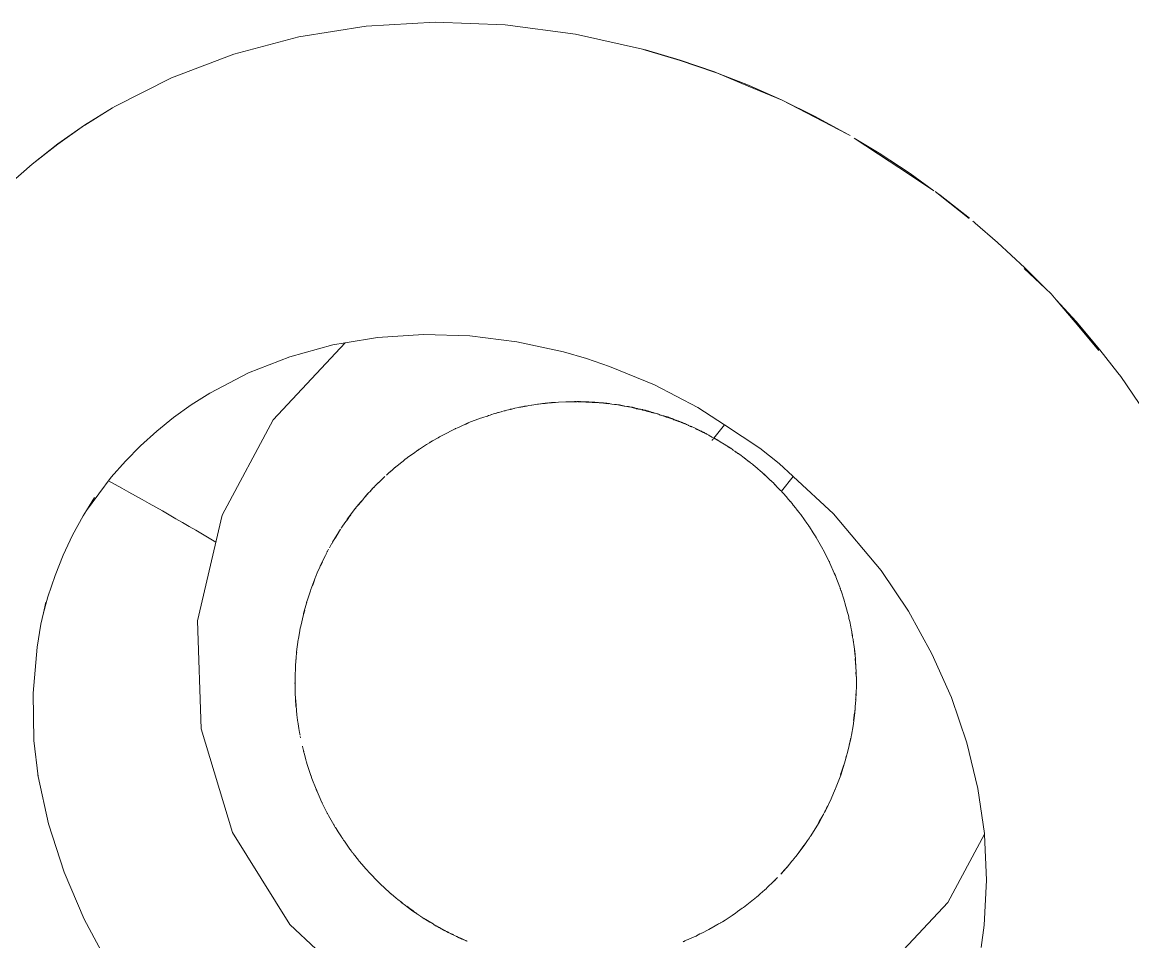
# Model space of a CAD drawing. Extents: x -14.2 to 52.3, y 3.7 to 90.9.
# Drawn here: x 21.211 to 21.949, y 27.617 to 28.228 of the extents above; entities that cross this region are included whole.
import ezdxf

# ---------------------------------------------------------------- set-up
doc = ezdxf.new("R2010")
doc.units = 0
doc.layers.add('limpo_PINI-PSG-PE-0102-LAZ-R00$0$- LAYOUT', color=135, linetype='Continuous', lineweight=5)
doc.layers.add('limpo_PINI-PSG-PE-0102-LAZ-R00$0$LAYOUT_AMB_LAZ_dwg', color=8, linetype='Continuous', lineweight=5)
doc.layers.add('limpo_PINI-PSG-PE-0102-LAZ-R00$0$XR_ARQT', color=7, linetype='Continuous')
doc.layers.add('XR_ARQT', color=7, linetype='Continuous')

# ---------------------------------------------------------------- blocks, each defined once
blk = doc.blocks.new('limpo_PINI-PSG-PE-0102-LAZ-R00$0$LAYOUT_AMB_LAZ_dwg-2867451-5PPE_008_LAZER__P_A_0_09_')
at = {"layer": 'limpo_PINI-PSG-PE-0102-LAZ-R00$0$- LAYOUT', "color": 9}
for p, q in [((30172.82, 22186.01), (30173.29, 22185.84)), ((30181.64, 22182.88), (30181.84, 22182.81)), ((29995.27, 22155.6), (29993.92, 22154.59)), ((29998.27, 22158.05), (29997.01, 22156.99)), ((29990.77, 22151.98), (29989.78, 22151.06)), ((29975.07, 22136.84), (29974.07, 22135.83)), ((30256.22, 22127.82), (30257.81, 22125.84)), ((29946.35, 22096.19), (29946.61, 22096.76)), ((30287.55, 22072.06), (30287.56, 22071.99)), ((29925.85, 22023.78), (29925.98, 22026.47)), ((30297.38, 22025.91), (30297.67, 22020.36)), ((30297.86, 22016.72), (30298.01, 22013.91)), ((29925.38, 22005.85), (29925.25, 22008.33)), ((30297.63, 21998.79), (30297.63, 21998.63)), ((29928.87, 21973.19), (29928.72, 21974.01)), ((30284.68, 21940.56), (30284.44, 21939.9)), ((30267.5, 21907.64), (30267.02, 21906.85)), ((30251.99, 21887.26), (30251.45, 21886.63))]:
    blk.add_line(p, q, dxfattribs=at)
at = {"layer": 'limpo_PINI-PSG-PE-0102-LAZ-R00$0$- LAYOUT', "color": 9, "flags": 128}
for points in [[(29734.22, 22339.93), (29750.5, 22354.29), (29767.58, 22367.71), (29785.43, 22380.18), (29803.99, 22391.67), (29805.63, 22392.5), (29843.08, 22411.6), (29884.48, 22427.34), (29927.77, 22438.79), (29972.54, 22445.85), (30018.39, 22448.49), (30064.87, 22446.71), (30111.57, 22440.56), (30156.13, 22430.54), (30158.06, 22430.1), (30181.1, 22423.29), (30203.94, 22415.45), (30205.81, 22414.66), (30226.51, 22406.59), (30248.77, 22396.75), (30270.68, 22385.93), (30292.18, 22374.17)], [(30156.13, 22430.54), (30158.03, 22429.97), (30181.06, 22423.16), (30203.89, 22415.32), (30205.81, 22414.66), (30226.32, 22406.11), (30248.77, 22396.75), (30270.45, 22385.47), (30292.18, 22374.17), (30293.99, 22373.23)], [(29690.97, 22291.01), (29691, 22291.05), (29703.15, 22307.11), (29704.33, 22308.41), (29718.86, 22324.52), (29718.9, 22324.57), (29734.29, 22339.78), (29734.33, 22339.82), (29750.56, 22354.14), (29750.6, 22354.17), (29767.63, 22367.56), (29767.68, 22367.6), (29785.48, 22380.04), (29785.52, 22380.06), (29804.04, 22391.52), (29805.63, 22392.5)], [(30350.46, 22335.96), (30351.27, 22335.33), (30353.77, 22333.52), (30373.18, 22318.28)], [(30351.27, 22335.33), (30353.7, 22333.42), (30373.1, 22318.18)], [(30375.53, 22316.27), (30376.34, 22315.64), (30377.09, 22314.94), (30391.95, 22302.25), (30410.05, 22285.47), (30423.81, 22271.61), (30409.51, 22284.87)], [(30423.81, 22271.61), (30427.59, 22268.1), (30430.9, 22264.17), (30443.47, 22249.23), (30459.29, 22230.44)], [(30430.9, 22264.17), (30444.06, 22249.78), (30459.9, 22230.97), (30471.77, 22215.6), (30473.76, 22213.24), (30502.29, 22171.11)], [(29786.61, 22124.08), (29803.02, 22146.23), (29812.54, 22157.01), (29822.66, 22167.23), (29833.35, 22176.87), (29844.58, 22185.89), (29856.32, 22194.29), (29868.55, 22202.05), (29894.35, 22215.55), (29921.71, 22226.28), (29950.38, 22234.16), (29958.57, 22235.53), (29980.08, 22239.13), (30010.52, 22241.14), (30041.43, 22240.19), (30072.51, 22236.31), (30103.48, 22229.52), (30118.83, 22225.07), (30134.05, 22219.92), (30163.94, 22207.58), (30192.89, 22192.63), (30210.5, 22181.04), (30233.94, 22165.62), (30246.87, 22155.47), (30255.96, 22147.03), (30256.16, 22146.85), (30282.99, 22121.94), (30314.52, 22084.3), (30332.67, 22057.31), (30348.32, 22029.09), (30361.31, 21999.88), (30371.53, 21969.96), (30378.87, 21939.61), (30383.18, 21909.63), (30383.23, 21909.27), (30383.26, 21909.1), (30384.64, 21878.71), (30382.98, 21848.74), (30381.01, 21833.99)], [(29958.57, 22235.53), (29910.7, 22184.41), (29876.8, 22120.99), (29860.47, 22050.95), (29862.83, 21979.08), (29883.7, 21910.26), (29921.68, 21849.2), (29974.17, 21800.04), (30037.59, 21766.14), (30107.62, 21749.82), (30179.5, 21752.17), (30248.31, 21773.05), (30309.38, 21811.03), (30309.76, 21811.27), (30358.89, 21863.73), (30383.23, 21909.27)], [(30068.19, 22191.36), (30068.11, 22191.32), (30068.08, 22191.34), (30067.98, 22191.31), (30068.07, 22191.38), (30068.19, 22191.36), (30068.23, 22191.36), (30068.36, 22191.4), (30068.91, 22191.51), (30069.19, 22191.56), (30070.53, 22191.89), (30070.87, 22191.94), (30071.23, 22192.05)], [(30071.23, 22192.05), (30073.67, 22192.55), (30073.75, 22192.54), (30074.29, 22192.71), (30074.83, 22192.82), (30075.25, 22192.91), (30074.82, 22192.87), (30074.29, 22192.71)], [(30075.68, 22192.96), (30075.59, 22192.98), (30075.57, 22192.94), (30075.25, 22192.91)], [(30085.24, 22194.63), (30083.83, 22194.46), (30080.44, 22193.86), (30079.85, 22193.76), (30078.91, 22193.58), (30078.09, 22193.45), (30077.87, 22193.4), (30077.77, 22193.39), (30077.68, 22193.37), (30077.47, 22193.34), (30077.42, 22193.33), (30077.32, 22193.36), (30077.04, 22193.26), (30077.01, 22193.25), (30076.6, 22193.14), (30076.37, 22193.1), (30076.27, 22193.12), (30076.16, 22193.07), (30076.1, 22193.1), (30076.07, 22193.06), (30075.91, 22192.98), (30075.68, 22192.96)], [(30077.04, 22193.26), (30077.33, 22193.32), (30077.42, 22193.33)], [(30086.4, 22194.78), (30085.24, 22194.63), (30083.84, 22194.41), (30082.59, 22194.19), (30080.44, 22193.86)], [(30090.17, 22195.19), (30091.32, 22195.36), (30091.43, 22195.37), (30091.67, 22195.41), (30092.91, 22195.6)], [(30094.49, 22195.68), (30093.77, 22195.65), (30092.93, 22195.52), (30091.67, 22195.41)], [(30095.66, 22195.74), (30095.59, 22195.74), (30094.49, 22195.68), (30095.55, 22195.82), (30095.84, 22195.87), (30095.96, 22195.86), (30095.98, 22195.86), (30098.3, 22196), (30100.28, 22196.09), (30105.03, 22196.43), (30105.06, 22196.41), (30105.13, 22196.42), (30106.43, 22196.44), (30106.63, 22196.44), (30108.04, 22196.39), (30108.54, 22196.41), (30108.76, 22196.43), (30108.92, 22196.43), (30109.46, 22196.46)], [(30096.04, 22195.76), (30096.21, 22195.81), (30096.33, 22195.78), (30097.14, 22195.82)], [(30109.46, 22196.46), (30109.8, 22196.41), (30110.42, 22196.47), (30110.54, 22196.42), (30110.83, 22196.47)], [(30111.06, 22196.5), (30110.92, 22196.44), (30110.88, 22196.48), (30110.83, 22196.47), (30110.86, 22196.42), (30110.92, 22196.44)], [(30120.36, 22196.26), (30115.11, 22196.49), (30114.53, 22196.45), (30114.41, 22196.48), (30114.25, 22196.46), (30114.22, 22196.48), (30114.22, 22196.52), (30114.13, 22196.53), (30112.59, 22196.5), (30112.38, 22196.49), (30112.33, 22196.44), (30112.21, 22196.45), (30111.97, 22196.43), (30111.87, 22196.45), (30111.84, 22196.49), (30111.68, 22196.5), (30111.63, 22196.48), (30111.57, 22196.49), (30111.5, 22196.5), (30111.37, 22196.48), (30111.31, 22196.5), (30111.23, 22196.5), (30111.19, 22196.55), (30111.06, 22196.5), (30111.2, 22196.44), (30111.3, 22196.43), (30111.38, 22196.45), (30111.46, 22196.45), (30111.5, 22196.43), (30111.57, 22196.49)], [(30113.16, 22196.46), (30113.42, 22196.44), (30113.84, 22196.46), (30114.43, 22196.4), (30114.83, 22196.38), (30117.22, 22196.27), (30118.46, 22196.25), (30119.73, 22196.15), (30121.31, 22196.1), (30122.72, 22196.01), (30123.05, 22196.01), (30123.53, 22196.02), (30123.66, 22195.98), (30123.69, 22195.97)], [(30120.36, 22196.26), (30122.16, 22196.18), (30122.46, 22196.17), (30123.12, 22196.2), (30123.17, 22196.16), (30123.21, 22196.14), (30123.3, 22196.17), (30123.51, 22196.12), (30124.42, 22196.07), (30125.03, 22196.01), (30126.4, 22195.9)], [(30123.82, 22195.96), (30123.9, 22195.96), (30124.17, 22195.95), (30124.29, 22195.92), (30125.43, 22195.89), (30126.32, 22195.85), (30126.73, 22195.81), (30127.22, 22195.8), (30126.4, 22195.9)], [(30127.22, 22195.8), (30127.53, 22195.8), (30127.66, 22195.78), (30128.37, 22195.75), (30129.04, 22195.68), (30129.47, 22195.7), (30130.18, 22195.6)], [(30142.57, 22193.87), (30141.71, 22194.02), (30141.67, 22194.03), (30141.62, 22194.04), (30141.1, 22194.18), (30140.94, 22194.16), (30140.78, 22194.22), (30140.75, 22194.27), (30140.66, 22194.29), (30140.62, 22194.29), (30139.74, 22194.41), (30138.7, 22194.53), (30137.35, 22194.7), (30135.7, 22194.89), (30134.51, 22195.1), (30134.48, 22195.06), (30134.02, 22195.16), (30132.39, 22195.35), (30132.14, 22195.41), (30132.03, 22195.4), (30132.01, 22195.44), (30131.95, 22195.44), (30130.86, 22195.5), (30130.74, 22195.51), (30130.64, 22195.52), (30130.48, 22195.55), (30130.35, 22195.57), (30130.16, 22195.56), (30129.47, 22195.66), (30129.04, 22195.68)], [(30130.86, 22195.5), (30131.78, 22195.36), (30132, 22195.33), (30132.23, 22195.33), (30132.36, 22195.28)], [(30132.77, 22195.22), (30132.99, 22195.19), (30133.04, 22195.18), (30133.65, 22195.09)], [(30142.74, 22193.77), (30143.94, 22193.56), (30144.38, 22193.53), (30142.57, 22193.87)], [(30144.38, 22193.53), (30145.67, 22193.34), (30146.17, 22193.25), (30146.22, 22193.26), (30146.74, 22193.18), (30146.75, 22193.14), (30147.58, 22193.06), (30148.35, 22192.87), (30148.49, 22192.85), (30148.66, 22192.82), (30148.72, 22192.78), (30148.81, 22192.76), (30148.93, 22192.77), (30148.95, 22192.72), (30149.05, 22192.75), (30149.08, 22192.76), (30149.12, 22192.74), (30149.16, 22192.73), (30149.3, 22192.67), (30149.36, 22192.66), (30149.4, 22192.69), (30149.44, 22192.64), (30149.51, 22192.59), (30149.62, 22192.56)], [(30154.97, 22191.23), (30154.08, 22191.45), (30153.33, 22191.57), (30152.85, 22191.71), (30152.54, 22191.74), (30152.39, 22191.78), (30152.31, 22191.79), (30152.09, 22191.78), (30151.86, 22191.86), (30151.54, 22191.95), (30151.11, 22192.09), (30150.74, 22192.21), (30150.67, 22192.3), (30150.62, 22192.3), (30150.43, 22192.34), (30150.33, 22192.34), (30150.1, 22192.41), (30149.92, 22192.5), (30149.79, 22192.53), (30149.74, 22192.53), (30149.62, 22192.56)], [(30150.67, 22192.3), (30150.75, 22192.28), (30150.8, 22192.3), (30151.01, 22192.24), (30151.14, 22192.18), (30151.31, 22192.14), (30151.45, 22192.11), (30151.85, 22192), (30152.09, 22191.94), (30152.13, 22191.94), (30152.27, 22191.88), (30152.38, 22191.84), (30152.67, 22191.87), (30153.83, 22191.57), (30153.94, 22191.59), (30154.82, 22191.4), (30155.68, 22191.24), (30156.03, 22191.17), (30156.24, 22191.13), (30157.12, 22190.93), (30157.33, 22190.88), (30157.38, 22190.87), (30157.44, 22190.83), (30157.49, 22190.84), (30157.52, 22190.82)], [(30039.96, 22182.18), (30040.33, 22182.35), (30040.77, 22182.54), (30048.39, 22185.48), (30049.23, 22185.76), (30049.75, 22185.97), (30049.83, 22185.96), (30049.87, 22185.95), (30053.13, 22186.95), (30053.82, 22187.2), (30054.04, 22187.31), (30054.78, 22187.55), (30055.28, 22187.73), (30055.8, 22187.89), (30055.99, 22187.98), (30057.08, 22188.37), (30058, 22188.63)], [(30049.23, 22185.76), (30049.77, 22185.92), (30049.83, 22185.96)], [(30058.15, 22188.68), (30058, 22188.63), (30057.09, 22188.34), (30055.99, 22187.98)], [(30058.98, 22188.9), (30058.92, 22188.85), (30058.88, 22188.87), (30058.15, 22188.68), (30058.87, 22188.91), (30058.98, 22188.9), (30059.05, 22188.89), (30060.03, 22189.17), (30060.47, 22189.28), (30061.22, 22189.53), (30062.07, 22189.77), (30062.53, 22189.85), (30064.22, 22190.28), (30064.58, 22190.4), (30064.72, 22190.46), (30064.81, 22190.48), (30065.2, 22190.61), (30065.89, 22190.84), (30067.01, 22191.09), (30067.98, 22191.31)], [(30067.01, 22191.09), (30065.9, 22190.8), (30065.2, 22190.61)], [(30155.68, 22191.06), (30155.94, 22190.99), (30156.3, 22190.92), (30156.37, 22190.89), (30156.72, 22190.8), (30157.54, 22190.59), (30157.61, 22190.58), (30157.66, 22190.57)], [(30158.29, 22190.41), (30158.77, 22190.26), (30159.09, 22190.21), (30159.68, 22190.07), (30159.83, 22190.03), (30160.17, 22189.98), (30160.12, 22190.06), (30160.05, 22190.06), (30159.87, 22190.11), (30159.82, 22190.1), (30159.74, 22190.11), (30159.57, 22190.16), (30159.54, 22190.17), (30159.37, 22190.2), (30159.35, 22190.26), (30159.18, 22190.31), (30159.11, 22190.31), (30159.08, 22190.31), (30159.03, 22190.33), (30158.92, 22190.36), (30158.92, 22190.41), (30158.83, 22190.43), (30158.74, 22190.44), (30158.71, 22190.5), (30158.6, 22190.48), (30158.55, 22190.48), (30158.52, 22190.49), (30158.41, 22190.52), (30158.3, 22190.53), (30158.24, 22190.59), (30158.21, 22190.63), (30158.16, 22190.6), (30158.13, 22190.62), (30158.07, 22190.63), (30157.99, 22190.65), (30157.96, 22190.69), (30157.88, 22190.73), (30157.84, 22190.7), (30157.77, 22190.73), (30157.73, 22190.74), (30157.68, 22190.79), (30157.6, 22190.78), (30157.57, 22190.8), (30157.52, 22190.82)], [(30161.31, 22189.63), (30161.22, 22189.69), (30161.03, 22189.72), (30160.73, 22189.81), (30160.62, 22189.86), (30160.37, 22189.89), (30160.3, 22189.94), (30160.24, 22189.95), (30160.17, 22189.98)], [(30163.94, 22188.94), (30163.68, 22189.03), (30163.24, 22189.16), (30163.18, 22189.14), (30163.02, 22189.17), (30162.75, 22189.19), (30162.23, 22189.35), (30162.17, 22189.37), (30162.1, 22189.36), (30161.87, 22189.46), (30161.51, 22189.57), (30161.49, 22189.62), (30161.31, 22189.63)], [(30167.02, 22187.97), (30166.94, 22188.04), (30166.88, 22188.07), (30166.14, 22188.29), (30165.86, 22188.38), (30165.35, 22188.66), (30164.49, 22188.79), (30164.09, 22188.91), (30164.01, 22188.92), (30163.98, 22188.94), (30163.94, 22188.94)], [(30169.85, 22187.08), (30169.82, 22187.08), (30169.78, 22187.09), (30169.76, 22187.1), (30169.54, 22187.16), (30168.96, 22187.33), (30168.83, 22187.37), (30168.4, 22187.5), (30168.1, 22187.59), (30167.62, 22187.73), (30167.35, 22187.81), (30167.2, 22187.85), (30167.12, 22187.91), (30167.02, 22187.97)], [(30170.54, 22186.86), (30170.5, 22186.83), (30170.46, 22186.84), (30170.38, 22186.88), (30170.26, 22186.92), (30170.21, 22186.96), (30170.03, 22187.01), (30169.85, 22187.08)], [(30172.64, 22186.07), (30172.23, 22186.25), (30172.08, 22186.27), (30171.81, 22186.37), (30171.44, 22186.5), (30171.24, 22186.61), (30171.17, 22186.6), (30171.01, 22186.61), (30170.5, 22186.83)], [(30170.54, 22186.86), (30170.67, 22186.83), (30170.75, 22186.8), (30170.83, 22186.78), (30170.97, 22186.71), (30171.11, 22186.71), (30171.22, 22186.66), (30171.39, 22186.61), (30171.48, 22186.62), (30171.56, 22186.64), (30171.61, 22186.58), (30171.7, 22186.58), (30171.76, 22186.51), (30171.81, 22186.49), (30171.88, 22186.47), (30171.93, 22186.46), (30172.04, 22186.49), (30172.04, 22186.45), (30172.14, 22186.42), (30172.21, 22186.43), (30172.3, 22186.35), (30172.36, 22186.37), (30172.39, 22186.33), (30172.43, 22186.37), (30172.49, 22186.32), (30172.56, 22186.29), (30172.65, 22186.25), (30172.69, 22186.24), (30172.75, 22186.27), (30172.79, 22186.25), (30172.83, 22186.22), (30172.87, 22186.2), (30172.91, 22186.18), (30172.99, 22186.19), (30173.03, 22186.18), (30173.06, 22186.15), (30173.1, 22186.13), (30173.15, 22186.14), (30173.21, 22186.1), (30173.24, 22186.09), (30173.43, 22186.02), (30174.28, 22185.69), (30174.33, 22185.65), (30175.64, 22185.2), (30175.85, 22185.11), (30176.07, 22185.02), (30176.11, 22185), (30176.41, 22184.88), (30176.8, 22184.7), (30177.03, 22184.62), (30177.19, 22184.6), (30178.03, 22184.27), (30178.25, 22184.15), (30178.4, 22184.05), (30178.61, 22183.96), (30178.72, 22183.93), (30178.77, 22183.9), (30178.79, 22183.89), (30178.84, 22183.87), (30178.9, 22183.84), (30179.34, 22183.73), (30179.51, 22183.67), (30179.71, 22183.59), (30179.78, 22183.56), (30179.95, 22183.48), (30180.05, 22183.45)], [(30175.47, 22185.07), (30174.19, 22185.52), (30173.99, 22185.6)], [(30178.83, 22183.76), (30178.41, 22183.88), (30176.95, 22184.47), (30176.68, 22184.56), (30175.47, 22185.07)], [(30015.17, 22169.62), (30014.96, 22169.5), (30014.5, 22169.2), (30014.97, 22169.45), (30015.05, 22169.49), (30015.17, 22169.62), (30015.38, 22169.76), (30016.55, 22170.35), (30020.39, 22172.55), (30021.19, 22173.02), (30023.34, 22174.29), (30031.5, 22178.43), (30031.78, 22178.56)], [(30038.19, 22181.36), (30038.1, 22181.32), (30037.61, 22181.09), (30037.02, 22180.83), (30034.62, 22179.82), (30033.15, 22179.17), (30031.95, 22178.65), (30031.78, 22178.56), (30031.96, 22178.6), (30032.06, 22178.64), (30033.15, 22179.17)], [(30039.46, 22181.91), (30039.16, 22181.79), (30039.06, 22181.73), (30038.85, 22181.65), (30038.67, 22181.56), (30038.19, 22181.36)], [(30039.73, 22182.08), (30039.89, 22182.1), (30039.96, 22182.18), (30039.86, 22182.16), (30039.73, 22182.08), (30039.6, 22182.02), (30039.51, 22181.94), (30039.46, 22181.91)], [(30180.92, 22183.14), (30181.02, 22183.15), (30181.09, 22183.13), (30181.15, 22183.12), (30181.18, 22183.12), (30181.64, 22182.88), (30181.28, 22183.01), (30181.22, 22183.03), (30180.92, 22183.14), (30180.86, 22183.19), (30180.82, 22183.23), (30180.73, 22183.23), (30180.7, 22183.24), (30180.48, 22183.29), (30180.27, 22183.35), (30180.2, 22183.37), (30180.05, 22183.45), (30179.95, 22183.44), (30179.26, 22183.64), (30178.83, 22183.76)], [(30182.64, 22182.49), (30182.58, 22182.48), (30182.46, 22182.56), (30182.14, 22182.7), (30182.03, 22182.74), (30182, 22182.74), (30181.83, 22182.76), (30181.84, 22182.81), (30182, 22182.74)], [(30183.42, 22182.15), (30183.37, 22182.11), (30183.32, 22182.1), (30183.08, 22182.26), (30182.64, 22182.49), (30182.6, 22182.54), (30182.46, 22182.56)], [(30183.62, 22182.06), (30183.53, 22182.08), (30183.52, 22182.11), (30183.46, 22182.14), (30183.42, 22182.15), (30183.39, 22182.17), (30183.36, 22182.18), (30183.08, 22182.26)], [(30188.49, 22179.95), (30188.27, 22180.03), (30187.54, 22180.26), (30187.11, 22180.4), (30186.61, 22180.66), (30186.36, 22180.77), (30185.49, 22181.2), (30185.35, 22181.25), (30185, 22181.41), (30184.96, 22181.48), (30184.78, 22181.52), (30184.46, 22181.67), (30184.31, 22181.77), (30184.07, 22181.88), (30184.02, 22181.88), (30183.62, 22182.06)], [(30188.29, 22179.87), (30188.2, 22179.95), (30188.04, 22179.99), (30188, 22180), (30187.76, 22180.12), (30187.54, 22180.26)], [(30191, 22178.79), (30190.07, 22179.23), (30189.09, 22179.73), (30189.03, 22179.76), (30188.95, 22179.75), (30188.86, 22179.81), (30188.76, 22179.86), (30188.49, 22179.95)], [(30198.8, 22174.91), (30198.45, 22175.05), (30198.43, 22175.1), (30198.3, 22175.11), (30198.27, 22175.13), (30198.16, 22175.23), (30197.4, 22175.59), (30196.95, 22175.92), (30196.9, 22175.92), (30196.87, 22175.96), (30196.81, 22175.98), (30196.77, 22175.95), (30196.63, 22176.05), (30196.51, 22176.09), (30196.38, 22176.14), (30195.39, 22176.67), (30195.14, 22176.8), (30195.09, 22176.77), (30194.51, 22177.05), (30192.74, 22177.95), (30191.87, 22178.35), (30191, 22178.79)], [(30196.48, 22176.02), (30196.31, 22176.06), (30195.85, 22176.32), (30195.79, 22176.35), (30195.73, 22176.36), (30195.69, 22176.37), (30195.61, 22176.43), (30195.13, 22176.66), (30195.03, 22176.7), (30194.48, 22176.96), (30194.1, 22177.15), (30194.06, 22177.19), (30191.3, 22178.45)], [(30203.25, 22171.92), (30203.34, 22172.02), (30203.41, 22172.16), (30203.47, 22172.19), (30203.52, 22172.26), (30210.5, 22181.04)], [(30202.21, 22172.95), (30201.25, 22173.52), (30200.77, 22173.81), (30200.66, 22173.87), (30200.06, 22174.23), (30199.16, 22174.76), (30198.8, 22174.91)], [(30204.45, 22171.8), (30204.27, 22171.84), (30204.25, 22171.86), (30204.18, 22171.9), (30203.93, 22172.04), (30203.73, 22172.15), (30203.52, 22172.26), (30202.21, 22172.95), (30203.47, 22172.19), (30203.68, 22172.07), (30204.1, 22171.82), (30207.28, 22169.92)], [(30202.35, 22170.78), (30202.42, 22170.87), (30202.54, 22171.02), (30202.65, 22171.16), (30202.76, 22171.3), (30202.91, 22171.48)], [(30212.34, 22166.91), (30212.46, 22166.84), (30212.65, 22166.68), (30213.56, 22166.01), (30213.68, 22165.96), (30213.75, 22165.96), (30213.91, 22165.85), (30214.23, 22165.7), (30213.54, 22166.19), (30213.53, 22166.24), (30213.36, 22166.3), (30213.19, 22166.48), (30212.42, 22167), (30212.34, 22167.01), (30212.3, 22167.07), (30212.14, 22167.13), (30210.28, 22168.27), (30207.59, 22169.87), (30205.38, 22171.28), (30204.74, 22171.67), (30204.67, 22171.68), (30204.64, 22171.73), (30204.45, 22171.8)], [(30006.17, 22163.79), (30004.54, 22162.57), (30000.19, 22159.55), (29999.54, 22159.04), (29999.13, 22158.68), (29999.08, 22158.68), (29999.04, 22158.68), (29998.27, 22158.05), (29999.05, 22158.62), (29999.08, 22158.68)], [(30007.01, 22164.33), (30007.21, 22164.52), (30007.25, 22164.55), (30007.36, 22164.62), (30007.4, 22164.65), (30007.44, 22164.67), (30007.47, 22164.69)], [(30007.92, 22164.98), (30007.68, 22164.82), (30007.47, 22164.69), (30007.66, 22164.84), (30007.92, 22164.98), (30008.01, 22165.03), (30012.51, 22167.93), (30013.01, 22168.2), (30014.5, 22169.2)], [(30214.23, 22165.7), (30214.6, 22165.53), (30214.66, 22165.49), (30214.88, 22165.39), (30215.34, 22165.04), (30214.85, 22165.34), (30214.66, 22165.49)], [(30216.74, 22164.02), (30216.35, 22164.31), (30216.08, 22164.51), (30216.01, 22164.52), (30215.91, 22164.64), (30215.86, 22164.68), (30215.63, 22164.84), (30215.49, 22164.92), (30215.34, 22165.04)], [(30218.1, 22163.02), (30217.05, 22163.8), (30218.35, 22162.95), (30219.68, 22162.03), (30219.81, 22161.98), (30219.88, 22161.95), (30219.95, 22161.92), (30219.96, 22161.9)], [(30219.21, 22162.2), (30219.35, 22162.15), (30219.5, 22161.99)], [(30224.55, 22158.46), (30222.65, 22159.85), (30221.57, 22160.68), (30219.96, 22161.9)], [(30223.76, 22158.85), (30226.83, 22156.59), (30227.07, 22156.41)], [(30236.44, 22148.62), (30236.31, 22148.67), (30236.29, 22148.72), (30236.25, 22148.74), (30236.18, 22148.78), (30236.19, 22148.85), (30235.76, 22149.19), (30235.71, 22149.3), (30235.27, 22149.68), (30234.46, 22150.37), (30234.42, 22150.4), (30234.4, 22150.43), (30234.35, 22150.43), (30234.29, 22150.53), (30234.16, 22150.63), (30233.95, 22150.81), (30232.91, 22151.73), (30232.2, 22152.31), (30229.61, 22154.53), (30229.07, 22154.93), (30227.85, 22155.83), (30227.33, 22156.37), (30227.31, 22156.4), (30227.16, 22156.47), (30227.04, 22156.51), (30226.08, 22157.24), (30225.76, 22157.47), (30225.23, 22157.94), (30224.55, 22158.46)], [(29986.08, 22147.85), (29986.05, 22147.83), (29985.99, 22147.77), (29985.88, 22147.6), (29986.02, 22147.72)], [(29986.08, 22147.85), (29986.08, 22147.91), (29986.19, 22147.95), (29986.15, 22147.83), (29986.09, 22147.78), (29986.02, 22147.72)], [(29987.39, 22148.94), (29986.9, 22148.55), (29986.61, 22148.25), (29986.39, 22148.11), (29986.35, 22148.01), (29986.19, 22147.95)], [(30234.29, 22150.53), (30234.46, 22150.45), (30234.48, 22150.42), (30235.27, 22149.68)], [(30241.21, 22144.17), (30241.17, 22144.18), (30241.1, 22144.21), (30240.62, 22144.66), (30240.45, 22144.8), (30238.57, 22146.58), (30236.75, 22148.22), (30236.7, 22148.3), (30236.7, 22148.33), (30236.67, 22148.36), (30236.62, 22148.41), (30236.6, 22148.47), (30236.51, 22148.51), (30236.44, 22148.62), (30236.56, 22148.57), (30238.57, 22146.58)], [(29982.12, 22144.12), (29978.57, 22140.63), (29977.74, 22139.75), (29977.69, 22139.69), (29976.96, 22138.93), (29977.68, 22139.76), (29977.74, 22139.75)], [(29983.67, 22145.6), (29982.12, 22144.12), (29979.46, 22141.58)], [(29984.94, 22146.76), (29984.48, 22146.38), (29984.44, 22146.32), (29983.67, 22145.6), (29984.43, 22146.39), (29984.48, 22146.38)], [(30243.78, 22141.57), (30243.64, 22141.64), (30243.56, 22141.75), (30243.42, 22141.86), (30243.32, 22142.05), (30243.33, 22142.09), (30243.28, 22142.14), (30243.21, 22142.28), (30242.05, 22143.37)], [(30243.33, 22142.09), (30243.35, 22142.06), (30243.49, 22141.94), (30243.56, 22141.85), (30243.78, 22141.57), (30243.83, 22141.52), (30244.06, 22141.24), (30244.57, 22140.78), (30245.09, 22140.21), (30245.81, 22139.42), (30245.95, 22139.31), (30247.29, 22137.91), (30247.41, 22137.8), (30247.72, 22137.47), (30247.78, 22137.45), (30247.87, 22137.41), (30247.9, 22137.32), (30248.02, 22137.31)], [(30243.83, 22141.52), (30243.89, 22141.53), (30244.57, 22140.78)], [(30256.16, 22146.85), (30248.31, 22136.97), (30248.56, 22136.68), (30248.88, 22136.35), (30249.54, 22135.66), (30251.66, 22133.21), (30252.87, 22131.81), (30253.78, 22130.81), (30254.21, 22130.27), (30254.28, 22130.19), (30254.34, 22130.18), (30254.31, 22130.23), (30254.21, 22130.27)], [(29758.06, 22056.26), (29761.04, 22066.92), (29765.8, 22080.91), (29771.29, 22094.52), (29777.51, 22107.75), (29784.42, 22120.54), (29786.61, 22124.08), (29792.03, 22132.88)], [(29972.72, 22134.35), (29972.25, 22133.85), (29972.12, 22133.7), (29971.32, 22132.85), (29970.66, 22132), (29971.33, 22132.77), (29971.4, 22132.84), (29972.4, 22133.94), (29972.72, 22134.35), (29972.81, 22134.46), (29973.17, 22134.93), (29974.07, 22135.83), (29973.21, 22134.9), (29972.81, 22134.46)], [(30248.11, 22136.72), (30248.18, 22136.81), (30248.24, 22136.88), (30248.31, 22136.97), (30248.13, 22137.18), (30248.02, 22137.31), (30247.99, 22137.35), (30247.87, 22137.41)], [(29966.7, 22127.29), (29966.14, 22126.54), (29965.37, 22125.69), (29959.84, 22118.33), (29959.13, 22117.21), (29958.37, 22116), (29957.45, 22114.75), (29957.28, 22114.46), (29957.91, 22115.27)], [(29965.44, 22125.59), (29965.51, 22125.68), (29965.86, 22126.15)], [(29970.17, 22131.38), (29969.34, 22130.46), (29967.21, 22127.98), (29966.7, 22127.29), (29967.29, 22127.92), (29970.17, 22131.38), (29970.66, 22132)], [(30254.34, 22130.18), (30254.75, 22129.65), (30254.9, 22129.47), (30254.98, 22129.35), (30255.53, 22128.75), (30256.22, 22127.82)], [(30260.27, 22122.71), (30260.31, 22122.7), (30260.28, 22122.75), (30259.96, 22123.15), (30258.22, 22125.33), (30257.81, 22125.84)], [(29959.5, 22117.32), (29959.89, 22117.82), (29960.07, 22118.14), (29960.17, 22118.31), (29961.73, 22120.55), (29961.88, 22120.74), (29962.2, 22121.19)], [(30260.31, 22122.7), (30260.61, 22122.28), (30260.77, 22122.08)], [(30263.71, 22117.98), (30261.18, 22121.55), (30260.77, 22122.08), (30261.14, 22121.51), (30263.71, 22117.98), (30265.2, 22115.88), (30265.79, 22114.99), (30265.89, 22114.95), (30265.92, 22114.89), (30266.11, 22114.6), (30266.18, 22114.49), (30266.2, 22114.44), (30266.28, 22114.34), (30266.29, 22114.3), (30266.35, 22114.22), (30266.47, 22114.08)], [(29948.14, 22099.48), (29949.5, 22101.98), (29949.57, 22102.12), (29950.07, 22103.03), (29950.07, 22103.11), (29954.05, 22109.57), (29954.14, 22109.73), (29954.74, 22110.79), (29955.47, 22111.78), (29955.18, 22111.3), (29954.87, 22110.78), (29954.81, 22110.68), (29952.35, 22106.55), (29951.92, 22105.78), (29951.69, 22105.44)], [(29956.21, 22112.97), (29956.07, 22112.68), (29955.91, 22112.53)], [(29956.35, 22113.25), (29956.21, 22112.97), (29956.39, 22113.23), (29956.62, 22113.58), (29956.74, 22113.71), (29956.8, 22113.84), (29956.91, 22113.91), (29957.01, 22114.12), (29957.06, 22114.22), (29957.28, 22114.46)], [(30266.61, 22113.82), (30266.44, 22114.05), (30266.35, 22114.22)], [(30266.47, 22114.08), (30266.61, 22113.82), (30266.78, 22113.5), (30266.89, 22113.39), (30269.52, 22109.29), (30270.77, 22107.33), (30271.1, 22106.84), (30271.13, 22106.78), (30271.22, 22106.62), (30271.25, 22106.57), (30271.37, 22106.34), (30275.93, 22098.4), (30276.08, 22098.09), (30280.06, 22090.24), (30280.17, 22090), (30280.28, 22089.79), (30280.48, 22089.29), (30283.45, 22082.6), (30283.72, 22081.99), (30283.79, 22081.88), (30283.84, 22081.73), (30284.17, 22080.97), (30284.41, 22080.3), (30284.51, 22080.03), (30287.11, 22073.35), (30287.25, 22072.9), (30287.35, 22072.64), (30287.36, 22072.62), (30287.38, 22072.49), (30287.47, 22072.26), (30287.5, 22072.18), (30287.5, 22072.08), (30287.55, 22072.06), (30287.6, 22071.99), (30287.84, 22071.15), (30287.95, 22070.84)], [(29939.2, 22080.97), (29940.04, 22082.76), (29941.65, 22086.52), (29941.69, 22086.61), (29942.02, 22087.37), (29942.01, 22087.46), (29945.37, 22094.29), (29945.42, 22094.4), (29945.83, 22095.24), (29945.82, 22095.32), (29946.35, 22096.19)], [(29945.89, 22095.21), (29945.94, 22095.31), (29946.15, 22095.76)], [(29947.54, 22098.48), (29946.98, 22097.53), (29946.83, 22097.17), (29946.79, 22097.08), (29946.67, 22096.88), (29946.67, 22096.78), (29946.61, 22096.76)], [(29942.17, 22087.29), (29942.24, 22087.44), (29943.4, 22089.91)], [(29933.15, 22063.83), (29933.47, 22064.83), (29935.44, 22070.89), (29935.46, 22070.95), (29935.65, 22071.54), (29935.65, 22071.63), (29938.35, 22078.71), (29938.37, 22078.79), (29938.63, 22079.46), (29938.62, 22079.55), (29938.84, 22079.97), (29939.2, 22080.97)], [(29936.77, 22074.11), (29937.02, 22074.69), (29937.63, 22076.55), (29938.66, 22079.44)], [(30290.5, 22062.95), (30290.49, 22062.98), (30290.31, 22063.59), (30290.01, 22064.66), (30287.95, 22070.84)], [(29754.63, 21947.57), (29751.79, 21971.42), (29751.22, 22002.79), (29753.85, 22033.5), (29756.36, 22048.6), (29758.06, 22056.26), (29759.64, 22063.39)], [(29926.24, 22029.25), (29926.28, 22030.06), (29926.3, 22030.23), (29926.29, 22030.32), (29927.41, 22038.61), (29927.45, 22038.89), (29927.45, 22038.98), (29928.47, 22044.55), (29928.68, 22045.95), (29928.86, 22046.69), (29928.98, 22047.36), (29928.98, 22047.45), (29930.76, 22055.13), (29930.76, 22055.17), (29930.87, 22055.61), (29930.86, 22055.7), (29932.83, 22062.71), (29932.85, 22062.82), (29932.93, 22063.07), (29932.94, 22063.11), (29933.01, 22063.36), (29933.08, 22063.63), (29933.08, 22063.72), (29933.15, 22063.83)], [(30290.52, 22062.88), (30290.5, 22062.95), (30290.54, 22062.87), (30292.24, 22056.54)], [(29931.04, 22055.51), (29931.09, 22055.69), (29931.68, 22058.06)], [(30292.61, 22055.16), (30293.01, 22053.67), (30293.22, 22052.52), (30293.68, 22050.51), (30294.5, 22046.92), (30294.73, 22045.64)], [(29929.02, 22047.34), (29929.05, 22047.45), (29929.37, 22048.75)], [(30294.94, 22044.5), (30294.95, 22044.42), (30295.03, 22043.89), (30294.99, 22044.42), (30294.94, 22044.5), (30294.9, 22044.63), (30294.88, 22044.75), (30294.73, 22045.64), (30294.45, 22046.91), (30293.68, 22050.51)], [(30295.16, 22043.11), (30295.39, 22041.36), (30295.64, 22040.11), (30295.49, 22041.3), (30295.16, 22043.11), (30295.13, 22043.37), (30295.03, 22043.89)], [(30295.64, 22040.11), (30295.84, 22039.15), (30295.88, 22038.66), (30295.97, 22038.33), (30295.96, 22038.14), (30296.02, 22038.04), (30296.09, 22037.91), (30296.1, 22037.54), (30296.1, 22037.47), (30296.13, 22037.32), (30296.11, 22037.25), (30296.14, 22037.22)], [(30296.1, 22037.54), (30296.04, 22037.9), (30296.02, 22038.04)], [(30296.43, 22035.24), (30296.43, 22035.27), (30296.28, 22036.42), (30296.17, 22036.87), (30296.14, 22037.22)], [(29926.14, 22028.55), (29926.17, 22028.73), (29926.24, 22029.25), (29926.38, 22030.18)], [(30296.44, 22035.15), (30296.43, 22035.24), (30296.48, 22035.15), (30296.82, 22032.07), (30297.18, 22028.82), (30297.28, 22027.97), (30297.51, 22025.9), (30297.55, 22024.55), (30297.55, 22024.3), (30298.06, 22016.71), (30298.12, 22011.29), (30298.13, 22010.55), (30298.14, 22009.71), (30298.16, 22007.61), (30297.83, 21998.62), (30297.49, 21995.79), (30297.42, 21994.2), (30297.3, 21993.23), (30297.31, 21992.84), (30297.32, 21992.65), (30297.28, 21992.4), (30297.29, 21992.36), (30297.29, 21992.31), (30297.33, 21992.27), (30297.26, 21992.17), (30297.26, 21992), (30297.24, 21991.91), (30297.25, 21991.88), (30297.23, 21991.75), (30297.23, 21991.56), (30297.2, 21991.37), (30297.08, 21989.79), (30295.92, 21981.12), (30294.81, 21974.99), (30294.69, 21974.16), (30294.58, 21973.72), (30294.39, 21972.66), (30292.51, 21964.41), (30290.29, 21956.39), (30287.72, 21948.48), (30284.75, 21940.56), (30284.44, 21939.9), (30284.32, 21939.57), (30284.27, 21939.53), (30284.22, 21939.32), (30284.17, 21939.14), (30284.12, 21939.09), (30284.15, 21939.15), (30284.22, 21939.32)], [(30296.82, 22032.07), (30297.23, 22028.83), (30297.28, 22027.97)], [(29925.25, 22008.81), (29925.24, 22009.56), (29925.23, 22010.4), (29925.21, 22012.41), (29925.21, 22012.43), (29925.21, 22012.5), (29925.54, 22021.39), (29925.54, 22021.48), (29925.98, 22026.47), (29925.99, 22026.74), (29926.05, 22027.37), (29926.05, 22027.46)], [(29926.12, 22028.23), (29926.08, 22027.84), (29926.05, 22027.46), (29926.04, 22027.84), (29926.12, 22028.23), (29926.13, 22028.3), (29926.14, 22028.55)], [(29926.48, 21988.56), (29926.18, 21991.29), (29926.1, 21992), (29925.88, 21994.11), (29925.86, 21994.2), (29925.31, 22003.3), (29925.31, 22003.34), (29925.31, 22003.4), (29925.25, 22008.33), (29925.25, 22008.36), (29925.25, 22008.81), (29925.19, 22009.56), (29925.23, 22010.4), (29925.27, 22011.22), (29925.32, 22012.34), (29925.33, 22012.5)], [(30298.12, 22011.29), (30298.18, 22010.55), (30298.14, 22009.71)], [(30297.75, 22001.35), (30297.75, 22001.64), (30297.8, 22002.33)], [(29925.99, 21994.04), (29925.99, 21994.2), (29925.78, 21998.27), (29925.77, 21998.43)], [(30297.31, 21992.84), (30297.38, 21993.37), (30297.42, 21994.2)], [(29927.11, 21983.56), (29926.95, 21984.83), (29926.9, 21984.86), (29926.48, 21988.56), (29926.14, 21991.28), (29926.1, 21992)], [(30296.25, 21984.82), (30296.97, 21989.79), (30297.02, 21989.89), (30297.03, 21990.21), (30297.07, 21990.47), (30297.2, 21991.37)], [(29927.51, 21981.08), (29927.28, 21982.2), (29927.3, 21982.42), (29927.27, 21982.56), (29927.24, 21982.75), (29927.24, 21982.79), (29927.26, 21983.02), (29927.19, 21983.38), (29927.11, 21983.56), (29927.24, 21982.79)], [(29927.3, 21982.42), (29927.33, 21982.21), (29927.51, 21981.08), (29927.53, 21980.96), (29927.79, 21979.31), (29928.23, 21976.84), (29928.34, 21975.97), (29928.38, 21975.69), (29928.39, 21975.6), (29928.54, 21975.04), (29928.45, 21975.56), (29928.41, 21975.58), (29928.38, 21975.69)], [(30293.28, 21968.45), (30293.93, 21970.9), (30294.31, 21972.66)], [(29930.55, 21965.8), (29930.37, 21966.34), (29930.12, 21967.69)], [(29932.48, 21958.59), (29931.46, 21962.25), (29931.26, 21963.09), (29931.14, 21963.48), (29931.13, 21963.57), (29931.09, 21963.65), (29931.05, 21963.81), (29931.02, 21963.9), (29930.99, 21964.11), (29930.97, 21964.16), (29930.9, 21964.26), (29930.92, 21964.34), (29930.9, 21964.42), (29930.83, 21964.62), (29930.82, 21964.68), (29930.77, 21964.85), (29930.76, 21964.95), (29930.65, 21965.38), (29930.55, 21965.8), (29930.44, 21966.3)], [(29939.86, 21937.72), (29939.74, 21937.98), (29939.69, 21938.03), (29939.65, 21938.12), (29939.58, 21938.23), (29939.46, 21938.58), (29939.39, 21938.7), (29939.35, 21938.82), (29939.25, 21939.03), (29939.2, 21939.05), (29936.46, 21946.24), (29936.26, 21946.76), (29936.24, 21946.81), (29936.23, 21946.84), (29935.89, 21947.97), (29935.78, 21948.04), (29935.77, 21948.12), (29935.53, 21948.86), (29935.32, 21949.56), (29933.36, 21955.44), (29932.9, 21957.1), (29932.83, 21957.14), (29932.83, 21957.23), (29932.67, 21957.81), (29932.48, 21958.59)], [(30287.49, 21948.48), (30287.55, 21948.65), (30288.08, 21950.15), (30288.21, 21950.64), (30289.2, 21953.31), (30289.41, 21953.94), (30289.51, 21954.2), (30289.62, 21954.54), (30290.29, 21956.39), (30291.04, 21959.42), (30291.41, 21960.92)], [(29854.41, 21752.59), (29842.61, 21765.64), (29831.4, 21779.19), (29820.72, 21793.28), (29801.62, 21822.27), (29785.24, 21852.67), (29771.84, 21884.05), (29761.54, 21916.1), (29754.63, 21947.57), (29754.43, 21948.47)], [(29939.35, 21938.82), (29939.33, 21938.98), (29939.27, 21939.01)], [(29953.81, 21910.88), (29952.51, 21912.91), (29952.31, 21913.2), (29952.24, 21913.25), (29952.24, 21913.33), (29952.12, 21913.54), (29951.98, 21913.75), (29951.53, 21914.54), (29951.19, 21915.15), (29950.97, 21915.52), (29947.51, 21921.59), (29947.45, 21921.63), (29947.44, 21921.71), (29946.79, 21922.98), (29946.67, 21923.24), (29943.31, 21929.87), (29943.15, 21930.21), (29943.1, 21930.24), (29942.44, 21931.82), (29941.92, 21932.98), (29939.92, 21937.5), (29939.86, 21937.72)], [(30284.12, 21939.09), (30281.36, 21932.65), (30277.55, 21924.79), (30276.94, 21923.74), (30276.39, 21922.58), (30276.3, 21922.49), (30276.21, 21922.33), (30276.12, 21922.17), (30275.83, 21921.63), (30273.3, 21917), (30268.63, 21909.32), (30267.84, 21908.2)], [(30277.43, 21924.78), (30277.49, 21924.9), (30277.55, 21925.04), (30279.01, 21928.15)], [(30275.83, 21921.63), (30275.22, 21920.61), (30274.51, 21919.42), (30273.73, 21918.11), (30273.16, 21917.16), (30273.06, 21916.99)], [(29962.29, 21898.44), (29962.19, 21898.56), (29962.04, 21898.83), (29961.95, 21898.93), (29961.88, 21899.04), (29961.69, 21899.29), (29961.21, 21899.98), (29960.77, 21900.56), (29959.38, 21902.53), (29958.96, 21903.19), (29957.99, 21904.49), (29957.58, 21905.06), (29957.45, 21905.14), (29957.45, 21905.22), (29957.19, 21905.62), (29956.9, 21906.03), (29956.48, 21906.72), (29956.36, 21906.89), (29956.05, 21907.38), (29955.6, 21908.06), (29953.81, 21910.88)], [(30268.51, 21909.31), (30267.84, 21908.2), (30267.5, 21907.64), (30266.99, 21906.88), (30266.3, 21905.87), (30265.65, 21904.98), (30263.53, 21901.78), (30258, 21894.41), (30256.42, 21892.52), (30256.13, 21892.16), (30255.32, 21891.19), (30256.16, 21892.13), (30256.42, 21892.52)], [(30259.82, 21897.07), (30263.24, 21901.77), (30263.28, 21901.77), (30263.4, 21901.93), (30264, 21902.75), (30264.76, 21903.78), (30265.65, 21904.98)], [(29967.84, 21891.36), (29967.71, 21891.52), (29967.34, 21892.03), (29966.59, 21892.98), (29966.37, 21893.24), (29965.16, 21894.78), (29965.01, 21895.04), (29963.83, 21896.47), (29963.32, 21897.19), (29963.28, 21897.2), (29963.23, 21897.24), (29963.06, 21897.34), (29963.06, 21897.41), (29962.65, 21897.98), (29962.6, 21898.03), (29962.49, 21898.2), (29962.45, 21898.25), (29962.33, 21898.38), (29962.29, 21898.44)], [(29973.83, 21884.45), (29973.58, 21884.84), (29973.29, 21885.11), (29973.26, 21885.14), (29973.05, 21885.4), (29972.52, 21886.04), (29972.34, 21886.17), (29972.09, 21886.48), (29971.23, 21887.45), (29970.52, 21888.3), (29970.02, 21888.84), (29969.38, 21889.58), (29969.24, 21889.74), (29969.21, 21889.78), (29969.15, 21889.79), (29969.04, 21889.86), (29969.03, 21889.93), (29968.47, 21890.64), (29967.84, 21891.36)], [(30251.12, 21886.25), (30250.2, 21885.18), (30247.83, 21882.68), (30250.17, 21885.21), (30251.12, 21886.25), (30251.45, 21886.63), (30252.05, 21887.26), (30255.32, 21891.19)], [(30257.86, 21894.41), (30257.95, 21894.52), (30258.05, 21894.67)], [(29980.14, 21877.87), (29980.04, 21878.04), (29979.98, 21878.11), (29979.56, 21878.46), (29979.42, 21878.64), (29978.65, 21879.41), (29977.62, 21880.49), (29977.52, 21880.59), (29976.8, 21881.34), (29976.24, 21881.92), (29976.03, 21882.13), (29975.55, 21882.62), (29975.36, 21882.74), (29975.35, 21882.8), (29975.15, 21883.07), (29973.83, 21884.45)], [(29984.21, 21874), (29982.53, 21875.54), (29982.16, 21875.89), (29981.99, 21875.99), (29981.98, 21876.05), (29981.39, 21876.67), (29980.63, 21877.4), (29980.6, 21877.48), (29980.43, 21877.61), (29980.4, 21877.61), (29980.34, 21877.69), (29980.25, 21877.77), (29980.21, 21877.88), (29980.14, 21877.87), (29980.16, 21877.83), (29980.25, 21877.77)], [(30242.97, 21877.68), (30238.94, 21873.72), (30238.88, 21873.72), (30238.12, 21873), (30237.29, 21872.2), (30234.29, 21869.6), (30233.04, 21868.51), (30231.81, 21867.4), (30231.69, 21867.4), (30231.64, 21867.39), (30231.29, 21867), (30231.1, 21866.84), (30231, 21866.77), (30230.82, 21866.61), (30230.57, 21866.43), (30230.38, 21866.21), (30229.89, 21865.91), (30229.83, 21865.82), (30224.33, 21861.42), (30224.28, 21861.42)], [(30245.69, 21880.35), (30245.63, 21880.35), (30245.09, 21879.78), (30244.8, 21879.48), (30244.7, 21879.42), (30244.43, 21879.11), (30244.22, 21878.96), (30244.08, 21878.77), (30243.91, 21878.53), (30242.97, 21877.68), (30243.87, 21878.57), (30244.08, 21878.77)], [(29987.92, 21870.58), (29987.34, 21871.09), (29987.29, 21871.16), (29987.19, 21871.24), (29987.14, 21871.26), (29987.05, 21871.35), (29986.81, 21871.54), (29986.07, 21872.24), (29985.75, 21872.56), (29985.29, 21872.98), (29984.21, 21874)], [(29992.21, 21866.91), (29992.18, 21866.93), (29989.22, 21869.47), (29989.05, 21869.54), (29988.9, 21869.64), (29988.89, 21869.69), (29987.92, 21870.58)], [(30007.95, 21855.11), (30005.15, 21857.01), (30004.88, 21857.19), (30003.54, 21858.1), (30003.41, 21858.17), (29999.67, 21861), (29998.61, 21861.79), (29996.26, 21863.58), (29996.19, 21863.61), (29996.05, 21863.7), (29996.05, 21863.74), (29995.98, 21863.79), (29994.98, 21864.67), (29994.45, 21865.07), (29994.34, 21865.15), (29994.1, 21865.32), (29993.76, 21865.58), (29992.21, 21866.91)], [(29994.98, 21864.67), (29995.64, 21864.19), (29996.17, 21863.75), (29996.26, 21863.73), (29996.59, 21863.44), (29996.75, 21863.37)], [(30006.17, 21856.42), (30005.5, 21856.92), (30005.29, 21857.04), (30004.15, 21857.83), (30004, 21858.02), (30003.79, 21858.17), (30003.75, 21858.18), (30003.67, 21858.19), (30003.64, 21858.27), (30003.39, 21858.48), (30002.35, 21859.24), (30001.5, 21859.84), (29999.55, 21861.3)], [(30224.28, 21861.42), (30223.18, 21860.55), (30222.33, 21859.99), (30219.21, 21857.75), (30217.54, 21856.56), (30216.52, 21855.82), (30216.48, 21855.81), (30215.71, 21855.26), (30210.86, 21852.18), (30209.09, 21851.05), (30208.41, 21850.61), (30208.35, 21850.6), (30208.24, 21850.51), (30208.2, 21850.48), (30208.16, 21850.46), (30208.12, 21850.44), (30207.99, 21850.35), (30207.61, 21850.15), (30207.57, 21850.12), (30207.03, 21849.83), (30206.46, 21849.57)], [(30010.11, 21853.67), (30009.36, 21854.19), (30008.89, 21854.47), (30008.81, 21854.52), (30008.64, 21854.64), (30008.61, 21854.66), (30008.59, 21854.68), (30008.54, 21854.71), (30008.49, 21854.71), (30008.44, 21854.78), (30008.3, 21854.87), (30008.25, 21854.91), (30008.23, 21854.92), (30008.16, 21854.97), (30008.06, 21855.03)], [(30024.98, 21845.03), (30024.69, 21845.15), (30024.66, 21845.13), (30024.49, 21845.22), (30024.47, 21845.24), (30024.21, 21845.35), (30023.81, 21845.59), (30023.74, 21845.64), (30023.7, 21845.65), (30022.45, 21846.39), (30022.37, 21846.41), (30022.28, 21846.45), (30020.7, 21847.32), (30019.33, 21848.1), (30019.16, 21848.16), (30019, 21848.23), (30018.72, 21848.35), (30018.63, 21848.41), (30017.11, 21849.35), (30014.68, 21850.86), (30011.23, 21852.93), (30011.06, 21853.01), (30010.95, 21853.07), (30010.11, 21853.67), (30011.04, 21853.11)], [(30019.9, 21847.91), (30019.78, 21847.93), (30019.68, 21847.97), (30018.87, 21848.42), (30017.46, 21849.26), (30016.96, 21849.58), (30014.31, 21851.3), (30012.05, 21852.61), (30011.96, 21852.65), (30011.85, 21852.71), (30011.24, 21853.09), (30011.04, 21853.11)], [(30022.28, 21846.45), (30022.01, 21846.66), (30021.19, 21847.14), (30020.78, 21847.41), (30020.52, 21847.54), (30020.19, 21847.74), (30020.11, 21847.79)], [(30026.63, 21844.21), (30026.08, 21844.47), (30026.02, 21844.5), (30025.95, 21844.48), (30025.46, 21844.76), (30025.07, 21844.94), (30024.98, 21845.03)], [(30026.92, 21844.08), (30027.19, 21843.9), (30027.29, 21843.85), (30027.24, 21843.83), (30026.93, 21843.94), (30026.84, 21843.98), (30026.72, 21844.05), (30026.67, 21844.07), (30026.49, 21844.13), (30026.42, 21844.17), (30025.83, 21844.49), (30025.75, 21844.53), (30025.46, 21844.76)], [(30206.46, 21849.57), (30205.96, 21849.32), (30205.45, 21848.98), (30204.38, 21848.41), (30204.22, 21848.26), (30200.03, 21845.81), (30195.46, 21843.55), (30195.33, 21843.54), (30194.18, 21842.92), (30191.87, 21841.68), (30191.6, 21841.56), (30191.42, 21841.46), (30191.39, 21841.46), (30188.76, 21840.29), (30186.44, 21839.31), (30185.08, 21838.74), (30184.16, 21838.27), (30183.89, 21838.14), (30183.74, 21838.09), (30183.67, 21838.04), (30183.59, 21838.01), (30183.51, 21837.94), (30183.46, 21837.95), (30183.38, 21837.91), (30183.34, 21837.9), (30183.2, 21837.83), (30183.13, 21837.81), (30183.04, 21837.76)], [(30027.67, 21843.68), (30027.49, 21843.74), (30027.29, 21843.85)], [(30030.76, 21842.27), (30029.8, 21842.72), (30028.05, 21843.54), (30027.67, 21843.68), (30029.63, 21842.68), (30030.23, 21842.33)], [(30030.23, 21842.33), (30031.14, 21841.93), (30032.17, 21841.42)], [(30032.17, 21841.42), (30032.24, 21841.36), (30032.77, 21841.17), (30033.91, 21840.56), (30034.02, 21840.51), (30034.28, 21840.38), (30034.34, 21840.33), (30034.6, 21840.22), (30034.75, 21840.2), (30034.78, 21840.15), (30034.84, 21840.17), (30035.03, 21840.06)], [(30035.03, 21840.06), (30035.08, 21840.04), (30035.33, 21839.95), (30035.46, 21839.88), (30035.64, 21839.85), (30035.81, 21839.79), (30035.94, 21839.67), (30036.25, 21839.54), (30036.35, 21839.47), (30038.01, 21838.83), (30038.36, 21838.7), (30038.7, 21838.54), (30038.76, 21838.45), (30039.02, 21838.39), (30038.7, 21838.54)], [(30038.01, 21838.83), (30037.2, 21839.24), (30036.77, 21839.47), (30036.71, 21839.48), (30036.63, 21839.51), (30036.42, 21839.58), (30035.15, 21840.21)], [(30039.59, 21838.12), (30039.55, 21838.15), (30039.3, 21838.26), (30039.02, 21838.39)]]:
    blk.add_lwpolyline(points, dxfattribs=at)
for points in [[(30312.81, 22360.81), (30296.57, 22371.53), (30313.23, 22361.5), (30333.77, 22347.94), (30349.6, 22336.53), (30333.33, 22347.27)], [(30086.77, 22194.83), (30089.67, 22195.19), (30090.17, 22195.19), (30088.68, 22194.96), (30087.01, 22194.78), (30086.98, 22194.77), (30086.81, 22194.73), (30086.76, 22194.75), (30086.4, 22194.78), (30086.59, 22194.85), (30086.63, 22194.81), (30086.69, 22194.83), (30086.72, 22194.84)], [(30006.48, 22163.96), (30006.57, 22164.03), (30006.86, 22164.23), (30006.88, 22164.29), (30006.94, 22164.28), (30007.01, 22164.33), (30006.91, 22164.29), (30006.85, 22164.29), (30006.17, 22163.79)], [(29992.27, 22153.27), (29993.02, 22153.87), (29993.92, 22154.59), (29992.99, 22153.9)], [(29996.41, 22156.58), (29997.01, 22156.99), (29995.27, 22155.6)], [(29989.08, 22150.51), (29989.78, 22151.06), (29987.39, 22148.94)], [(29991.61, 22152.7), (29991.56, 22152.71), (29990.77, 22151.98), (29991.57, 22152.64), (29991.64, 22152.7), (29992.18, 22153.2)], [(30241.39, 22144.06), (30242.05, 22143.37), (30241.29, 22144.07), (30241.25, 22144.07), (30241.21, 22144.17), (30241.36, 22144.1)], [(29975.54, 22137.43), (29976.96, 22138.93), (29975.07, 22136.84)], [(30292.43, 22055.84), (30292.24, 22056.54), (30292.47, 22055.85), (30292.61, 22055.16)]]:
    blk.add_lwpolyline(points, close=True, dxfattribs=at)
at = {"layer": 'limpo_PINI-PSG-PE-0102-LAZ-R00$0$- LAYOUT', "color": 9}
blk.add_arc((28785.23, 20277.57), 2124.94, 59.22002, 61.43543, dxfattribs=at)
blk = doc.blocks.new('limpo_PINI-PSG-PE-0102-LAZ-R00$0$A$C745163c0')
at = {"layer": 'limpo_PINI-PSG-PE-0102-LAZ-R00$0$LAYOUT_AMB_LAZ_dwg', "color": 9}
blk.add_blockref('limpo_PINI-PSG-PE-0102-LAZ-R00$0$LAYOUT_AMB_LAZ_dwg-2867451-5PPE_008_LAZER__P_A_0_09_', (-22615.15, -15829.56), dxfattribs=at)
blk = doc.blocks.new('limpo_PINI-PSG-PE-0102-LAZ-R00')
at = {"layer": 'limpo_PINI-PSG-PE-0102-LAZ-R00$0$XR_ARQT', "xscale": 0.001000000000038553, "yscale": 0.001000000000038553, "zscale": 0.001000000000038553}
blk.add_blockref('limpo_PINI-PSG-PE-0102-LAZ-R00$0$A$C745163c0', (14.12396, 21.59203), dxfattribs=at)

msp = doc.modelspace()

# ---------------------------------------------------------------- block references
at = {"layer": 'XR_ARQT'}
msp.add_blockref('limpo_PINI-PSG-PE-0102-LAZ-R00', (-0.04177, 0.01702), dxfattribs=at)

doc.saveas('drawing.dxf')
